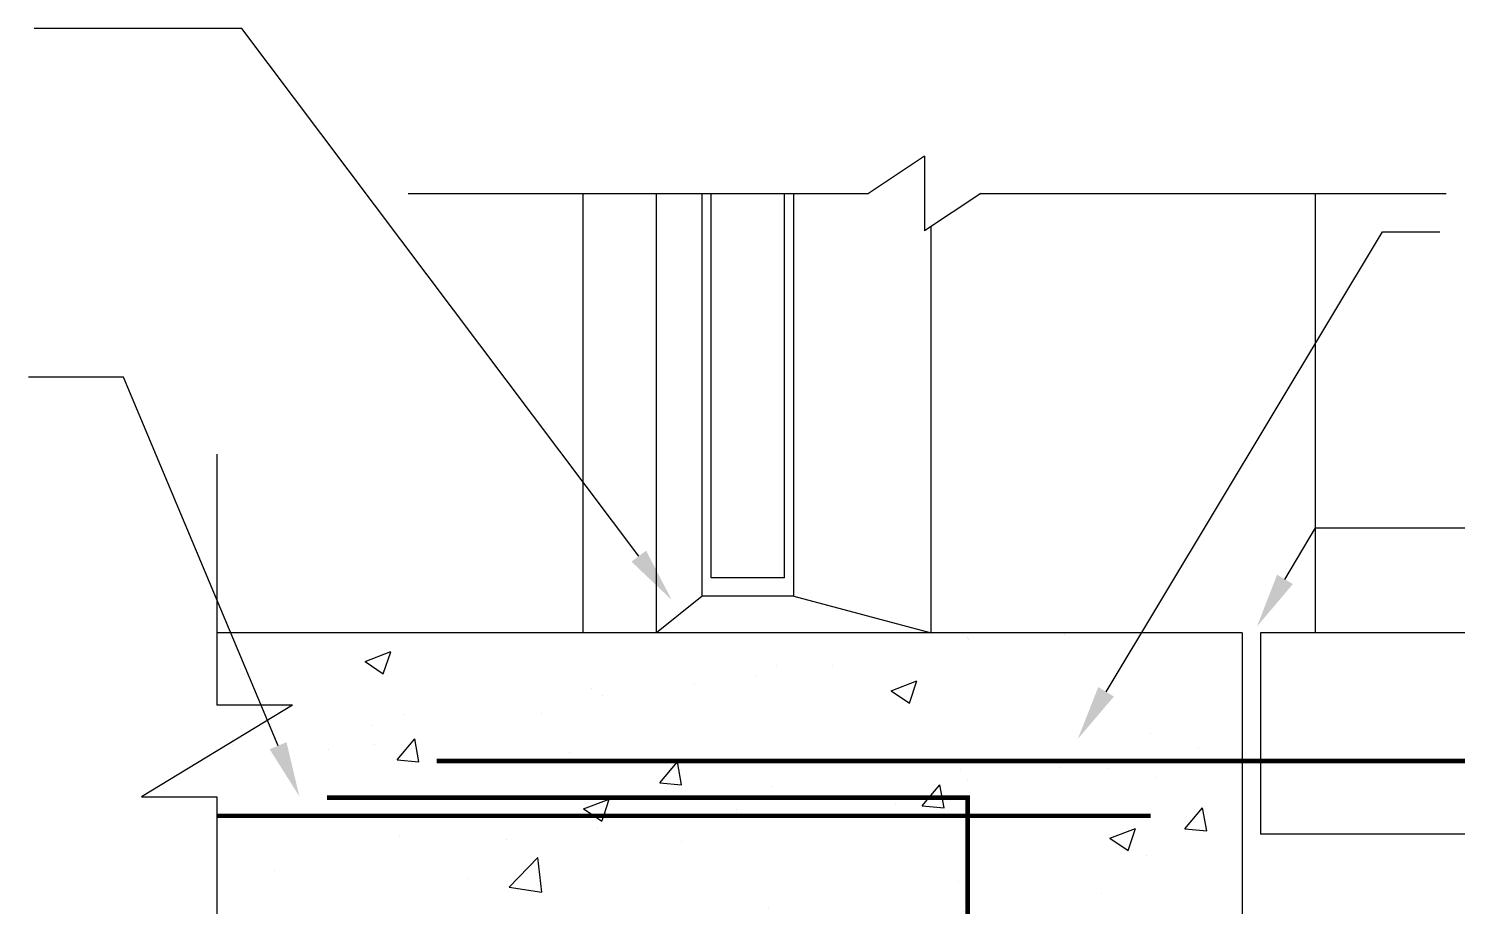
# Model space of a CAD drawing. Extents: x 10 to 698, y 9 to 300.
# Drawn here: x 663.31 to 682.82, y 143.04 to 155.03 of the extents above; entities that cross this region are included whole.
import ezdxf

# ---------------------------------------------------------------- set-up
doc = ezdxf.new("R2010")
doc.units = 0
doc.header["$LTSCALE"] = 0.5
doc.header["$MEASUREMENT"] = 0
doc.linetypes.add('HIDDEN', pattern=[0.375, 0.25, -0.125])
doc.layers.get('0').update_dxf_attribs({"linetype": 'CONTINUOUS'})
for name, color, linetype in [('A-ANNO-NOTE', 7, 'CONTINUOUS'), ('A-ANNO-SYMB', 7, 'CONTINUOUS'), ('A-DETL-MBND', 2, 'CONTINUOUS'), ('A-DETL-MCUT', 2, 'CONTINUOUS'), ('A-DETL-PATT', 8, 'CONTINUOUS')]:
    doc.layers.add(name, color=color, linetype=linetype)

# ---------------------------------------------------------------- blocks, each defined once
blk = doc.blocks.new('*X266')
at = {"color": 0}
for p, q in [((669.123, 146.778), (669.123, 146.778)), ((677.454, 146.753), (677.454, 146.753)), ((676.128, 146.714), (676.128, 146.714)), ((676.153, 146.681), (676.153, 146.681)), ((667.908, 146.388), (668.258, 146.522)), ((667.908, 146.388), (668.156, 146.22)), ((668.157, 146.219), (668.258, 146.521)), ((673.532, 146.339), (673.532, 146.339)), ((674.296, 146.337), (674.296, 146.337)), ((666.207, 146.277), (666.207, 146.277)), ((673.237, 146.181), (673.237, 146.181)), ((671.006, 146.019), (671.006, 146.019)), ((672.402, 146.088), (672.402, 146.088)), ((675.093, 145.987), (675.443, 146.122)), ((675.093, 145.987), (675.342, 145.819)), ((675.342, 145.819), (675.444, 146.121)), ((671.15, 145.923), (671.15, 145.923)), ((668.439, 145.667), (668.439, 145.667)), ((670.321, 145.68), (670.321, 145.68)), ((667.993, 145.507), (667.993, 145.507)), ((678.635, 145.401), (678.635, 145.401)), ((666.099, 145.258), (666.099, 145.258)), ((667.405, 145.18), (667.405, 145.18)), ((668.036, 145.253), (668.036, 145.253)), ((668.345, 145.042), (668.586, 145.329)), ((668.644, 145.015), (668.586, 145.329)), ((679.284, 145.195), (679.284, 145.195)), ((668.345, 145.042), (668.644, 145.016)), ((670.705, 145.14), (670.705, 145.14)), ((671.931, 144.728), (672.172, 145.015)), ((672.23, 144.702), (672.172, 145.015)), ((673.375, 145.028), (673.375, 145.028)), ((676.068, 145.049), (676.068, 145.049)), ((676.044, 144.915), (676.044, 144.915)), ((676.138, 144.781), (676.138, 144.781)), ((677.39, 144.946), (677.39, 144.946)), ((678.062, 144.931), (678.062, 144.931)), ((678.713, 144.802), (678.713, 144.802)), ((671.931, 144.728), (672.23, 144.702)), ((673.471, 144.674), (673.471, 144.674)), ((675.517, 144.414), (675.758, 144.702)), ((675.816, 144.388), (675.758, 144.701)), ((664.928, 144.538), (664.929, 144.539)), ((664.929, 144.538), (664.929, 144.538)), ((670.892, 144.374), (671.242, 144.509)), ((671.166, 144.279), (671.242, 144.508)), ((675.146, 144.431), (675.146, 144.431)), ((675.517, 144.414), (675.816, 144.388)), ((679.104, 144.101), (679.345, 144.388)), ((679.403, 144.074), (679.345, 144.387)), ((670.892, 144.374), (671.034, 144.279)), ((670.945, 144.354), (670.945, 144.354)), ((671.034, 144.279), (671.141, 144.207)), ((671.141, 144.206), (671.166, 144.279)), ((672.981, 144.365), (672.981, 144.365)), ((668.378, 144.002), (668.378, 144.002)), ((671.087, 144.116), (671.087, 144.116)), ((678.078, 143.974), (678.428, 144.108)), ((678.327, 143.806), (678.428, 144.108)), ((679.104, 144.101), (679.402, 144.075)), ((669.835, 143.951), (669.835, 143.951)), ((672.23, 143.93), (672.23, 143.93)), ((678.078, 143.974), (678.327, 143.806)), ((669.875, 143.305), (670.265, 143.711)), ((670.32, 143.236), (670.265, 143.711)), ((678.574, 143.737), (678.574, 143.737)), ((666.677, 143.535), (666.677, 143.535)), ((669.315, 143.43), (669.315, 143.43)), ((669.875, 143.305), (670.32, 143.236)), ((676.007, 143.385), (676.007, 143.385)), ((677.968, 143.223), (677.968, 143.223)), ((666.399, 142.929), (666.399, 142.929)), ((666.736, 142.779), (667.041, 142.896)), ((667.002, 142.779), (667.041, 142.896)), ((673.41, 143.01), (673.41, 143.01)), ((675.212, 142.478), (675.601, 142.884)), ((675.656, 142.408), (675.601, 142.883)), ((676.075, 142.974), (676.075, 142.974)), ((674.823, 142.809), (674.823, 142.809)), ((672.401, 142.473), (672.401, 142.473)), ((673.877, 142.361), (674.227, 142.496)), ((674.126, 142.193), (674.227, 142.495)), ((675.212, 142.478), (675.656, 142.409)), ((671.665, 142.393), (671.665, 142.393)), ((673.877, 142.361), (674.126, 142.194)), ((675.07, 142.36), (675.07, 142.36)), ((677.739, 142.247), (677.739, 142.247)), ((678.513, 142.072), (678.513, 142.072)), ((677.856, 141.948), (677.856, 141.948)), ((673.455, 141.801), (673.455, 141.801)), ((675.946, 141.72), (675.946, 141.72)), ((676.124, 141.688), (676.124, 141.688)), ((679.811, 141.667), (679.811, 141.667)), ((678.793, 141.575), (678.793, 141.575)), ((672.625, 140.967), (672.866, 141.255)), ((672.924, 140.941), (672.866, 141.254)), ((672.625, 140.967), (672.924, 140.941)), ((679.797, 140.34), (680.038, 140.627)), ((680.096, 140.313), (680.038, 140.626)), ((679.797, 140.34), (680.096, 140.314)), ((679.747, 139.859), (679.747, 139.859)), ((679.413, 139.593), (679.413, 139.593)), ((672.192, 138.865), (672.192, 138.865)), ((672.66, 138.736), (673.01, 138.87)), ((672.66, 138.736), (672.909, 138.568)), ((672.909, 138.567), (673.01, 138.869)), ((679.846, 138.335), (680.136, 138.447)), ((679.846, 138.335), (680.095, 138.167)), ((680.095, 138.167), (680.136, 138.29)), ((672.216, 137.599), (672.216, 137.599)), ((673.102, 137.263), (673.102, 137.263)), ((679.494, 136.366), (679.494, 136.366)), ((672.707, 135.335), (672.707, 135.335)), ((673.106, 134.688), (673.106, 134.688)), ((673.045, 133.023), (673.045, 133.023))]:
    blk.add_line(p, q, dxfattribs=at)

msp = doc.modelspace()

# ---------------------------------------------------------------- linework, layer by layer
at = {"layer": 'A-ANNO-NOTE', "flags": 128}
for points in [[(671.64533735, 147.82608744), (666.22648513, 155.03158264), (663.38975717, 155.03158264)], [(678.02671587, 145.9733038), (681.80021619, 152.25774463), (682.58591519, 152.25774463)], [(666.72035052, 145.23677003), (664.60726612, 150.27188044), (663.31317344, 150.27188044)], [(680.46905545, 147.50861813), (680.88587003, 148.21119458), (690.50417053, 148.21119458)]]:
    msp.add_lwpolyline(points, dxfattribs=at)
at = {"layer": 'A-ANNO-NOTE', "linetype": 'Continuous', "extrusion": (0, 0, -1)}
for points in [[(-671.74523923, 147.90121809), (-672.09612124, 147.22667616), (-671.54543547, 147.7509568)], [(-680.57656013, 147.44483928), (-680.08638232, 146.86359001), (-680.36155076, 147.57239699)], [(-678.13388115, 145.90895627), (-677.64063073, 145.33031214), (-677.9195506, 146.03765132)], [(-666.83561186, 145.28514174), (-667.01058082, 144.54520198), (-666.60508917, 145.18839831)]]:
    msp.add_solid(points, dxfattribs=at)
at = {"layer": 'A-ANNO-SYMB'}
for p, q in [((675.54842788, 153.29073532), (674.78022683, 152.77896613)), ((675.54842788, 153.29073532), (675.54842788, 152.26719695)), ((668.49731294, 152.77896613), (674.78022683, 152.77896613)), ((676.31662893, 152.77896613), (675.54842788, 152.26719695)), ((676.31662893, 152.77896613), (682.6685197, 152.77896613)), ((665.88587003, 149.21818017), (665.88587003, 145.78993823)), ((666.91530282, 145.78993823), (664.85643723, 144.53828169)), ((666.91530282, 145.78993823), (665.88587003, 145.78993823)), ((664.85643723, 144.53828169), (665.88587003, 144.53828169)), ((665.88587003, 144.53828169), (665.88587003, 134.15875166))]:
    msp.add_line(p, q, dxfattribs=at)
at = {"layer": 'A-DETL-MBND'}
for p, q in [((670.88587003, 146.77896613), (670.88587003, 152.77896613)), ((680.88587003, 146.77896613), (680.88587003, 152.77896613))]:
    msp.add_line(p, q, dxfattribs=at)
at = {"layer": 'A-DETL-MCUT'}
for p, q in [((671.88587003, 146.77896613), (671.88587003, 152.77896613)), ((672.51087003, 147.27896613), (672.51087003, 152.77896613)), ((672.63587003, 147.52896613), (672.63587003, 152.77896613)), ((673.63587003, 147.52896613), (673.63587003, 152.77896613)), ((673.76087003, 147.27896613), (673.76087003, 152.77896613)), ((675.63587003, 146.77896613), (675.63587003, 152.32545018)), ((673.63587003, 147.52896613), (672.63587003, 147.52896613)), ((672.51087003, 147.27896613), (671.88587003, 146.77896613)), ((673.76087003, 147.27896613), (672.51087003, 147.27896613)), ((673.76087003, 147.27896613), (675.63587003, 146.77896613)), ((679.88587003, 146.77896613), (665.88587003, 146.77896613)), ((679.88587003, 146.77896613), (679.88587003, 141.52896613)), ((688.13587003, 146.77896613), (680.13587003, 146.77896613)), ((680.13587003, 146.77896613), (680.13587003, 144.02896613)), ((688.13587003, 144.02896613), (680.13587003, 144.02896613))]:
    msp.add_line(p, q, dxfattribs=at)
for points in [[(683.13587003, 145.02896613, 0.0625, 0.0625, 0), (668.88587003, 145.02896613, 0.0625, 0.0625, 0)], [(667.38587003, 144.52896613, 0.0625, 0.0625, 0), (676.13587003, 144.52896613, 0.0625, 0.0625, 0), (676.13587003, 137.52896613, 0, 0, 0)]]:
    msp.add_lwpolyline(points, format="xyseb", dxfattribs=at)
at = {"layer": 'A-DETL-MCUT', "linetype": 'HIDDEN'}
msp.add_lwpolyline([(678.63587003, 144.27896613, 0.0625, 0.0625, 0), (665.88587003, 144.27896613, 0.0625, 0.0625, 0)], format="xyseb", dxfattribs=at)

# ---------------------------------------------------------------- block references
at = {"layer": 'A-DETL-PATT', "linetype": 'Continuous'}
msp.add_blockref('*X266', (0, 0), dxfattribs=at)

doc.saveas('drawing.dxf')
